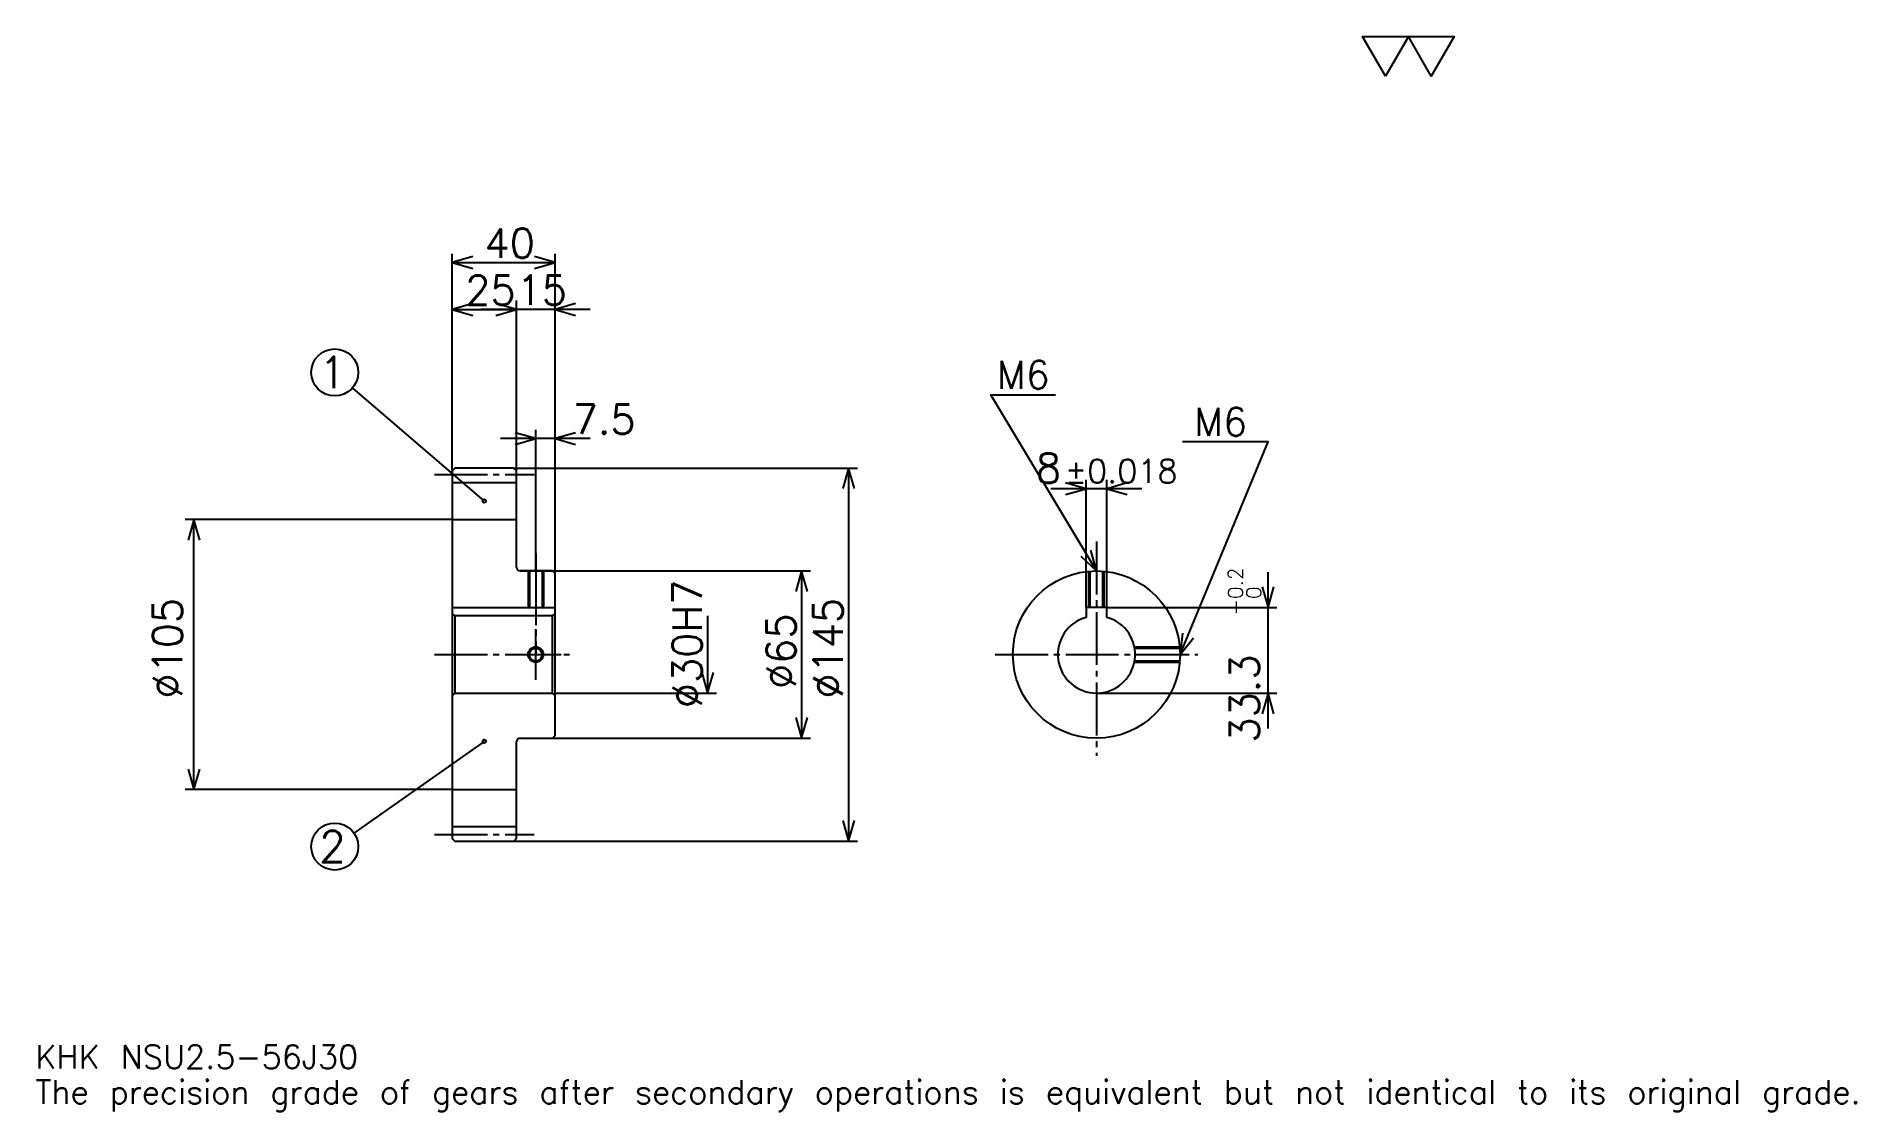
# Model space of a CAD drawing. Extents: x 23 to 731, y 8 to 426.
import ezdxf

# ---------------------------------------------------------------- set-up
doc = ezdxf.new("R2010")
doc.units = 0
doc.linetypes.add('DASHDOT', pattern=[27.391305, 20.543478, -2.282609, 2.282609, -2.282609])
doc.layers.get('0').update_dxf_attribs({"linetype": 'CONTINUOUS'})
doc.layers.add('DASHDOT', color=6, linetype='DASHDOT')
doc.styles.add('KANJI', font='TXT', dxfattribs={"bigfont": 'BIGFONT'})

msp = doc.modelspace()

# ---------------------------------------------------------------- linework, layer by layer
at = {"color": 5}
for p, q in [((184.891312, 258.532593), (184.891312, 341.847839)), ((224.891312, 258.532593), (224.891312, 341.847839)), ((184.891312, 338.423889), (224.891312, 338.423889)), ((184.891312, 320.163025), (209.891312, 320.163025)), ((238.58696, 320.163025), (196.195663, 320.163025)), ((209.891312, 258.532593), (209.891312, 323.586975)), ((197.391312, 245.720108), (146.164429, 289.734558)), ((238.58696, 269.945648), (203.695663, 269.945648)), ((217.391312, 258.532593), (217.391312, 273.369568)), ((184.891312, 257.532593), (184.891312, 258.532593)), ((208.891312, 258.532593), (224.891312, 258.532593)), ((209.891312, 257.532593), (209.891312, 258.532593)), ((217.391312, 218.532608), (217.391312, 258.532593)), ((217.391312, 218.532608), (217.391312, 258.532593)), ((224.891312, 258.532593), (342.445679, 258.532593)), ((224.891312, 217.532608), (224.891312, 258.532593)), ((339.021729, 258.532593), (339.021729, 113.532608)), ((453.130432, 250.489136), (417.739136, 250.489136)), ((431.434784, 204.332611), (431.434784, 253.913055)), ((439.434784, 204.332611), (439.434784, 253.913055)), ((184.891312, 238.532608), (81.032616, 238.532608)), ((84.456528, 133.532608), (84.456528, 238.532608)), ((211.391312, 218.532608), (224.891312, 218.532608)), ((224.891312, 218.532608), (324.184814, 218.532608)), ((320.760864, 218.532608), (320.760864, 153.532608)), ((502.173889, 157.33696), (502.173889, 218.028259)), ((284.239136, 201.032608), (284.239136, 171.032608)), ((439.434784, 204.332611), (505.597839, 204.332611)), ((224.891312, 171.032608), (287.663055, 171.032608)), ((435.434784, 171.032608), (505.597839, 171.032608)), ((197.391312, 152.282608), (146.70726, 116.63324)), ((211.391312, 153.532608), (224.891312, 153.532608)), ((224.891312, 153.532608), (324.184814, 153.532608)), ((184.891312, 133.532608), (81.032616, 133.532608)), ((208.891312, 113.532608), (224.891312, 113.532608)), ((224.891312, 113.532608), (342.445679, 113.532608))]:
    msp.add_line(p, q, dxfattribs=at)
at = {"color": 4}
for p, q in [((184.891312, 252.907608), (209.891312, 252.907608)), ((184.891312, 238.532608), (209.891312, 238.532608)), ((184.891312, 204.332611), (224.891312, 204.332611)), ((185.891312, 201.032608), (185.891312, 171.032608)), ((223.891312, 201.032608), (224.891312, 202.032608)), ((223.891312, 171.032608), (224.891312, 170.032608)), ((184.891312, 133.532608), (209.891312, 133.532608)), ((184.891312, 119.157608), (209.891312, 119.157608))]:
    msp.add_line(p, q, dxfattribs=at)
at = {"color": 7}
msp.add_lwpolyline([(547.826111, 410.869568), (538.92395, 426.299988), (574.532654, 426.299988), (565.630432, 410.869568), (556.728271, 426.299988), (547.826111, 410.869568)], dxfattribs=at)
at = {"color": 5}
for points in [[(192.880447, 340.706512), (184.891312, 338.423889), (192.880447, 336.141296)], [(216.902176, 336.141296), (224.891312, 338.423889), (216.902176, 340.706512)], [(192.880447, 322.445648), (184.891312, 320.163025), (192.880447, 317.880432)], [(201.902176, 317.880432), (209.891312, 320.163025), (201.902176, 322.445648)], [(201.902176, 317.880432), (209.891312, 320.163025), (201.902176, 322.445648)], [(232.880447, 322.445648), (224.891312, 320.163025), (232.880447, 317.880432)], [(435.434784, 218.532608), (394.347839, 287.010864), (419.456543, 287.010864)], [(209.402176, 267.663025), (217.391312, 269.945648), (209.402176, 272.228271)], [(232.880447, 272.228271), (224.891312, 269.945648), (232.880447, 267.663025)], [(467.934814, 186.032608), (502.17395, 268.75), (468.847839, 268.75)], [(341.304352, 250.543488), (339.021729, 258.532593), (336.739136, 250.543488)], [(423.445648, 248.206528), (431.434784, 250.489136), (423.445648, 252.771744)], [(447.423889, 252.771744), (439.434784, 250.489136), (447.423889, 248.206528)], [(86.739136, 230.543472), (84.456528, 238.532608), (82.17392, 230.543472)], [(429.367096, 224.208832), (435.434784, 218.532608), (433.281738, 226.557617)], [(323.043488, 210.543472), (320.760864, 218.532608), (318.478271, 210.543472)], [(499.891296, 212.321732), (502.173889, 204.332611), (504.456543, 212.321732)], [(468.881226, 194.287354), (467.934814, 186.032608), (473.099365, 192.541336)], [(281.956543, 179.021744), (284.239136, 171.032608), (286.521729, 179.021744)], [(504.456543, 163.043472), (502.173889, 171.032608), (499.891296, 163.043472)], [(318.478271, 161.521744), (320.760864, 153.532608), (323.043488, 161.521744)], [(82.17392, 141.521744), (84.456528, 133.532608), (86.739136, 141.521744)], [(336.739136, 121.521736), (339.021729, 113.532608), (341.304352, 121.521736)]]:
    msp.add_lwpolyline(points, dxfattribs=at)
at = {"color": 4}
for points in [[(209.891312, 220.032608), (209.891312, 257.532593), (208.891312, 258.532593), (185.891312, 258.532593), (184.891312, 257.532593), (184.891312, 170.032608)], [(211.391312, 153.532608), (223.891312, 153.532608), (224.891312, 154.532608), (224.891312, 217.532608), (223.891312, 218.532608), (211.391312, 218.532608)], [(214.391312, 218.532608), (214.391312, 204.332611)], [(214.931305, 218.532608), (214.931305, 204.332611)], [(219.851318, 218.532608), (219.851318, 204.332611)], [(220.391312, 218.532608), (220.391312, 204.332611)], [(432.434784, 204.332611), (432.434784, 218.393845)], [(432.974792, 204.332611), (432.974792, 218.439377)], [(437.894775, 204.332611), (437.894775, 218.439377)], [(438.434784, 204.332611), (438.434784, 218.393845)], [(184.891312, 170.032608), (185.891312, 171.032608), (223.891312, 171.032608), (223.891312, 201.032608), (185.891312, 201.032608), (184.891312, 202.032608)], [(439.434784, 200.489441), (439.434784, 204.332611), (431.434784, 204.332611), (431.434784, 200.489441)], [(450.131714, 189.032608), (467.796021, 189.032608)], [(450.231689, 188.492615), (467.841553, 188.492615)], [(450.131714, 183.032608), (467.796021, 183.032608)], [(450.231689, 183.572601), (467.841553, 183.572601)], [(184.891312, 170.032608), (184.891312, 114.532608), (185.891312, 113.532608), (208.891312, 113.532608), (209.891312, 114.532608), (209.891312, 152.032608)]]:
    msp.add_lwpolyline(points, dxfattribs=at)
at = {"color": 5}
for centre, radius in [((139.239136, 295.684784), 9.130435), ((197.391312, 245.720108), 0.684783), ((197.391312, 152.282608), 0.684783), ((139.239136, 111.380432), 9.130435)]:
    msp.add_circle(centre, radius, dxfattribs=at)
at = {"color": 4}
for centre, radius in [((435.434784, 186.032608), 32.5), ((217.391312, 186.032608), 2.46)]:
    msp.add_circle(centre, radius, dxfattribs=at)
at = {"color": 7}
msp.add_circle((217.391312, 186.032608), 3, dxfattribs=at)
at = {"color": 4}
for centre, radius, start, end in [((211.391312, 220.032608), 1.5, 180, 270), ((435.434784, 186.032608), 15, 105.466010323, 74.533989677), ((211.391312, 152.032608), 1.5, 90, 180)]:
    msp.add_arc(centre, radius, start, end, dxfattribs=at)
at = {"layer": 'DASHDOT', "color": 7}
for p, q in [((178.043488, 256.032593), (216.739136, 256.032593)), ((435.434784, 229.945648), (435.434784, 146.684784)), ((217.391312, 218.532608), (217.391312, 186.032608)), ((178.043488, 186.032608), (231.739136, 186.032608)), ((396.086975, 186.032608), (474.782593, 186.032608)), ((178.043488, 116.032608), (216.739136, 116.032608))]:
    msp.add_line(p, q, dxfattribs=at)
for points in [[(217.391312, 225.380432), (217.391312, 197.484787)], [(217.391312, 176.184784), (217.391312, 195.880432)], [(207.543488, 186.032608), (227.239136, 186.032608)]]:
    msp.add_lwpolyline(points, dxfattribs=at)

# ---------------------------------------------------------------- texts
at = {"color": 7, "style": 'KANJI'}
for s, height, p in [('40', 11.413043, (197.472839, 340.25)), ('25', 11.413043, (189.972839, 321.989136)), ('15', 11.413043, (209.972839, 321.989136)), ('1', 12.173913, (133.152191, 289.597839)), ('M6', 10.956522, (396.630432, 289.293488)), ('7.5', 11.413043, (231.739136, 271.771729)), ('M6', 10.956522, (473.413025, 271.032593)), ('8', 11.413043, (411.876007, 252.771744)), ('%%p0.018', 9.130435, (423.173523, 252.771744)), ('2', 12.173913, (133.152191, 105.293472)), ('KHK NSU2.5-56J30', 9.130435, (22.826086, 25.108696)), ('The precision grade of gears after secondary operations is equivalent but not identical to its original grade.', 9.130435, (22.826086, 11.413043))]:
    msp.add_text(s, height=height, dxfattribs=at).set_placement(p)
for s, height, p in [('%%c30H7', 11.413043, (281.956543, 165.203796)), ('0.2', 5.706522, (492.358704, 207.60141)), ('%%c105', 11.413043, (79.891312, 168.91304)), ('%%c145', 11.413043, (336.739136, 168.91304)), ('+', 5.706522, (492.358704, 201.210098)), ('0', 5.706522, (499.434753, 207.60141)), ('%%c65', 11.413043, (318.478271, 172.622284)), ('33.3', 11.413043, (498.75, 151.809937))]:
    msp.add_text(s, height=height, rotation=90, dxfattribs=at).set_placement(p)

doc.saveas('drawing.dxf')
